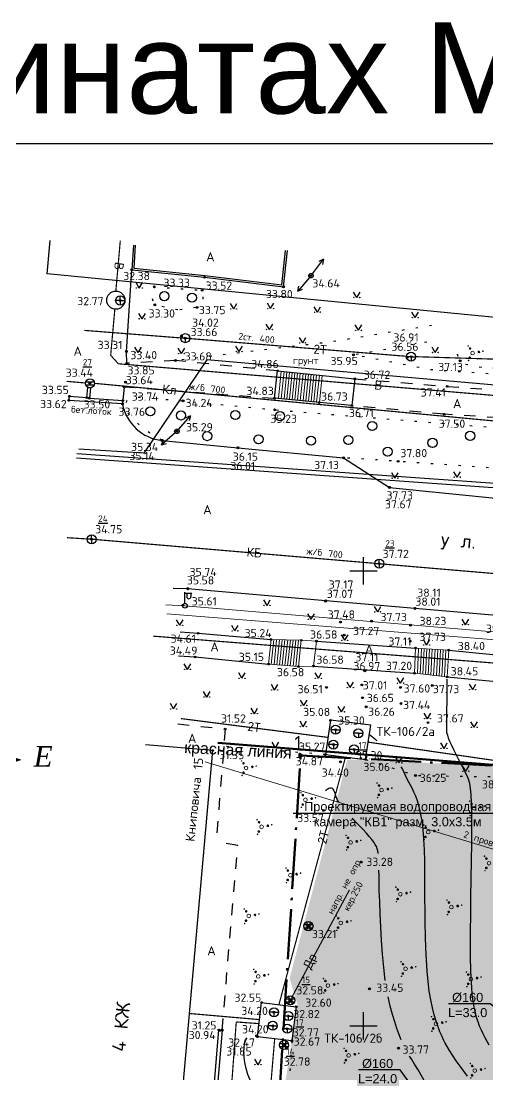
# Model space of a CAD drawing. Extents: x 8328 to 1441992, y -7354 to 642460.
# Drawn here: x 1441862.4 to 1441913.7, y 642344.6 to 642460.4 of the extents above; entities that cross this region are included whole.
import ezdxf
from ezdxf import colors
from ezdxf.entities.mleader import LeaderData, LeaderLine
from ezdxf.math import Vec2, Vec3

# ---------------------------------------------------------------- set-up
doc = ezdxf.new("R2010")
doc.units = 0
doc.header["$MEASUREMENT"] = 0
doc.header["$PDMODE"] = 32
doc.header["$PDSIZE"] = 0.2
for name, pattern in [('1220', [10, 8, -2]), ('ACAD_ISO10W100_LPSP', [15.5, 11, -2, 0.5, -2]), ('APC_PRICKAD', [3.05, 0.51, -2.54]), ('APC_STRECKAD', [5.08, 2.54, -2.54]), ('CONTI', [0])]:
    doc.linetypes.add(name, pattern=pattern)
for name, color, linetype, lineweight in [('01-границы участка', 220, 'Continuous', 50), ('01-Контур', 1, 'Continuous', 40), ('01-точки гр.уч', 220, 'Continuous', 50), ('10-Газон', 80, 'Continuous', 35), ('19-вода', 5, 'Continuous', 40), ('20-Лист', 7, 'Continuous', 25)]:
    doc.layers.add(name, color=color, linetype=linetype, lineweight=lineweight)
for name, color, linetype in [('GOR_BDEFAULT', 212, 'CONTI'), ('PI_OTD', 172, 'CONTI'), ('PI_STDEFAULT', 6, 'CONTI'), ('Колодцы', 7, 'Continuous'), ('Сетка', 7, 'Continuous')]:
    doc.layers.add(name, color=color, linetype=linetype)
doc.styles.add('2_0-Ариел', font='arial.ttf', dxfattribs={"height": 2})
doc.styles.add('3_0-Ариел', font='arial.ttf', dxfattribs={"height": 3})
doc.styles.get("Standard").update_dxf_attribs({"font": 'txt.shx'})
doc.styles.add('style2', font='timesi.ttf')
doc.linetypes.add('2801', pattern='A,2,[123,RUMB.shx,S=0.2,R=0,X=0,Y=0],2', length=4)
doc.linetypes.add('КЛ-6kB', pattern='A,8,-1,[131,ltypeshp.shx,S=0.75,R=90,X=0.75,Y=-0.75],0.25,[131,ltypeshp.shx,S=0.5625,R=90,X=1.57,Y=-0.56],-1,8,[131,ltypeshp.shx,S=0.5625,R=-90,X=-1.57,Y=0.56],0.25,[131,ltypeshp.shx,S=0.75,R=-90,X=-0.75,Y=0.75]', length=18.5)
doc.linetypes.add('Связь', pattern='A,4,-1,2,[133,ltypeshp.shx,S=0.125,R=0,X=-0.125,Y=0],2,-1', length=10)

# ---------------------------------------------------------------- blocks, each defined once
blk = doc.blocks.new('T8')
blk.add_lwpolyline([(0.43, -0.75), (0.43, 0.75), (-0.87, 0)], close=True)
blk.add_circle((0, 0), 0.0341)
blk = doc.blocks.new('*U36', base_point=(7071.31, 15083.418))
at = {"linetype": 'Continuous'}
for points in [[(7071.31, 15093.418), (7071.31, 15083.418), (7070.31, 15084.418)], [(7075.31, 15083.418), (7071.31, 15083.418), (7072.31, 15084.418)], [(7067.31, 15083.418), (7071.31, 15083.418), (7070.31, 15082.418)], [(7071.31, 15078.418), (7071.31, 15083.418), (7072.31, 15082.418)]]:
    blk.add_hatch(color=0, dxfattribs=at).paths.add_polyline_path(points)
at = {"color": 0, "linetype": 'Continuous'}
for points in [[(7071.31, 15093.418), (7071.31, 15083.418), (7070.31, 15084.418)], [(7075.31, 15083.418), (7071.31, 15083.418), (7072.31, 15084.418)], [(7067.31, 15083.418), (7071.31, 15083.418), (7070.31, 15082.418)], [(7071.31, 15078.418), (7071.31, 15083.418), (7072.31, 15082.418)]]:
    blk.add_lwpolyline(points, close=True, dxfattribs=at)
for points in [[(7071.31, 15093.418), (7072.31, 15084.418)], [(7067.31, 15083.418), (7070.31, 15084.418)], [(7075.31, 15083.418), (7072.31, 15082.418)], [(7071.31, 15078.418), (7070.31, 15082.418)]]:
    blk.add_lwpolyline(points, dxfattribs=at)
at = {"color": 0, "linetype": 'Continuous', "style": 'style2'}
for s, p in [('N', (7070.733, 15094.202)), ('E', (7076.311, 15082.926)), ('W', (7064.917, 15082.607)), ('S', (7070.614, 15076.323))]:
    blk.add_text(s, height=1.5, dxfattribs=at).set_placement(p)
blk = doc.blocks.new('HAV_1')
for q in [(-0.5, 0), (0.5, 0)]:
    blk.add_line((0, 0), q)
blk.add_circle((0.001846, 0.00381), 0.496193)
blk = doc.blocks.new('A$C117D4507')
at = {"color": 7}
blk.add_lwpolyline([(0, 0), (0.001846, -0.492383)], dxfattribs=at)
at = {"layer": 'Колодцы', "color": 7}
blk.add_blockref('HAV_1', (0, 0), dxfattribs=at)
blk = doc.blocks.new('HAB_1')
for q in [(-0.5, 0), (0, 0.5), (0, -0.5), (0.5, 0)]:
    blk.add_line((0, 0), q)
blk.add_circle((0.001258, -0.002432), 0.502434)
blk = doc.blocks.new('A$C53CB0419')
at = {"lineweight": 9}
for centre, radius in [((-0.49, 0.77), 0.03), ((-0.49, 0.78), 0.0248), ((-0.49, 0.78), 0.0194), ((-0.5, 0.79), 0.0145), ((-0.5, 0.79), 0.00807), ((-0.28, 0.5), 0.0852), ((-0.28, 0.51), 0.0751), ((-0.28, 0.52), 0.0662), ((-0.29, 0.53), 0.0572), ((-0.29, 0.54), 0.0483), ((-0.29, 0.55), 0.0387), ((-0.29, 0.56), 0.0288), ((-0.29, 0.56), 0.0218), ((-0.3, 0.57), 0.0134), ((0, 0), 0.202), ((0.69, 0.11), 0.0918), ((0.68, 0.12), 0.0829), ((0.68, 0.13), 0.0756), ((0.68, 0.14), 0.0669), ((0.68, 0.15), 0.058), ((0.67, 0.16), 0.0489), ((0.67, 0.16), 0.0401), ((0.67, 0.17), 0.0314), ((0.67, 0.18), 0.0246), ((0.67, 0.19), 0.0173), ((0.66, 0.19), 0.0107), ((1.12, 0.22), 0.0329), ((1.12, 0.22), 0.0269), ((1.13, 0.23), 0.0199), ((1.13, 0.23), 0.0139), ((1.14, 0.23), 0.00789), ((-0.44, -0.82), 0.0296), ((-0.44, -0.82), 0.0228), ((-0.45, -0.83), 0.0172), ((-0.45, -0.83), 0.0122), ((-0.46, -0.84), 0.00717), ((-0.3, -0.53), 0.0949), ((-0.3, -0.52), 0.0842), ((-0.3, -0.51), 0.0745), ((-0.3, -0.5), 0.0645), ((-0.3, -0.49), 0.0548), ((-0.3, -0.48), 0.0452), ((-0.29, -0.47), 0.0377), ((-0.29, -0.47), 0.0294), ((-0.3, -0.46), 0.0222), ((-0.3, -0.45), 0.0145)]:
    blk.add_circle(centre, radius, dxfattribs=at)
blk = doc.blocks.new('DEREVO')
blk.add_lwpolyline([(0.033331, -0.499995, -0.033296), (0.033331, -0.499995, -0.033296), (-0.033333, -0.499995)], format="xyb")
blk.add_circle((0, 0), 0.501105)
blk = doc.blocks.new('HAL_1')
for p, q in [((-0.48, 0.159999), (0.48, 0.159999)), ((-0.47, -0.179999), (0.469999, -0.179999))]:
    blk.add_line(p, q)
blk.add_circle((0.000926, -0.003531), 0.503532)
blk = doc.blocks.new('A$C18BB02A3')
for q in [(-0.36, 0.6), (0.36, 0.6)]:
    blk.add_line((0, 0), q)
for centre, major_axis, start_param, end_param in [((-0.32, 0), (-0.0136, 0.0136), 3.926991, 10.210176), ((-0.32, 0), (-0.0109, 0.0109), 3.926991, 10.210176), ((-0.31, 0), (-0.00774, 0.00774), 3.926991, 10.210176), ((-0.31, 0), (0.00448, 0.00448), 5.497787, 11.780972), ((0.32, 0), (-0.0153, 0.0153), 3.926991, 10.210176), ((0.32, 0), (-0.0117, 0.0117), 3.926991, 10.210176), ((0.31, 0), (-0.00797, 0.00797), 3.926991, 10.210176), ((0.31, 0), (0.00424, 0.00424), 5.497787, 11.780972)]:
    blk.add_ellipse(centre, major_axis=major_axis, ratio=1, start_param=start_param, end_param=end_param)
blk = doc.blocks.new('BL_33')
at = {"color": 0}
for p, q in [((0, 0.25), (0, 1.5)), ((0, 1.4), (0.75, 1.4)), ((0.2, 1.4), (0.2, 1)), ((0.65, 1.4), (0.65, 1))]:
    blk.add_line(p, q, dxfattribs=at)
for radius in [0.25, 0]:
    blk.add_circle((0, 0), radius, dxfattribs=at)
blk.add_arc((0.425, 1), 0.225, 180, 0, dxfattribs=at)
blk = doc.blocks.new('A$C6E254661')
at = {"linetype": 'Continuous'}
for p, q in [((-0.22, -0.12), (-1.99, -1.05)), ((-1.99, -1.05), (-1.67, -0.59)), ((-1.99, -1.05), (-1.43, -1.04))]:
    blk.add_line(p, q, dxfattribs=at)
blk = doc.blocks.new('A$C61A74157')
at = {"linetype": 'Continuous'}
for p, q in [((0.22, 0.11), (2.01, 1.02)), ((2.01, 1.02), (1.45, 1.01)), ((2.01, 1.02), (1.67, 0.57))]:
    blk.add_line(p, q, dxfattribs=at)
blk = doc.blocks.new('A$C6717580C')
at = {"color": 7}
for p, q in [((-0.480926, 0.16353), (0.479074, 0.16353)), ((-0.176468, 0.470926), (-0.176468, -0.469073)), ((0.16353, 0.480926), (0.16353, -0.479074)), ((-0.470926, -0.176468), (0.469073, -0.176468))]:
    blk.add_line(p, q, dxfattribs=at)
blk.add_circle((0, 0), 0.503532, dxfattribs=at)
blk = doc.blocks.new('BL_333')
at = {"color": 0}
for p, q in [((0, -1.5), (0, 1.5)), ((-1.5, 0), (1.5, 0))]:
    blk.add_line(p, q, dxfattribs=at)
blk = doc.blocks.new('_None')

msp = doc.modelspace()

# ---------------------------------------------------------------- hatches: boundary and pattern name
at = {"layer": '10-Газон', "linetype": 'Continuous', "lineweight": 15}
h = msp.add_hatch(dxfattribs=at)
h.set_pattern_fill('GOST_GLASS', color=256, scale=0.1, style=0)
h.set_pattern_definition([(45, (0, 0), (0.84852813742, -1e-16), [0.5, -0.7]), (45, (0.21213, 0), (0.84852813742, -1e-16), [0.2, -1]), (45, (0, 0.21213), (0.84852813742, -1e-16), [0.2, -1])])
h.paths.add_polyline_path([(1441936.03, 642334.74), (1441926.38, 642224.16), (1441924.79, 642224.3), (1441924.96, 642226.21), (1441909.02, 642227.6), (1441909.13, 642228.9), (1441902.16, 642229.51), (1441899.23, 642227.7), (1441905.26, 642222.45), (1441912.69, 642216.35), (1441947.9, 642215.86), (1441947.42, 642256.42), (1441949.22, 642283.98), (1441952.25, 642307.83), (1441956.59, 642342.56), (1441956.92, 642350.94), (1441956.55, 642357.05), (1441953.47, 642359.56), (1441934.16, 642360.19), (1441934.29, 642372.41), (1441935.25, 642373.18), (1441935.3, 642377.31), (1441930.54, 642377.2), (1441914.86, 642378.58), (1441898.22, 642379.28), (1441891.89, 642355.24), (1441892.76, 642352.36), (1441892.08, 642348.15), (1441890.46, 642337.41), (1441894.12, 642339.9), (1441916.33, 642334.45), (1441916.38, 642335.05), (1441934.31, 642333.49), (1441934.44, 642334.88)])

# ---------------------------------------------------------------- linework, layer by layer
at = {"color": 1, "linetype": 'КЛ-6kB', "lineweight": 30, "ltscale": 0.4}
for points in [[(1441966.8, 642431.62), (1441966.53, 642428.74), (1441959.86, 642423.89), (1441932.16, 642426.15), (1441865.27, 642432.65), (1441865.6, 642436.32)], [(1441968.81, 642431.75), (1441968.48, 642428.37), (1441962.66, 642423.32), (1441960.74, 642416.35), (1441882.79, 642423.19), (1441875.87, 642412.95), (1441868.73, 642413.4)], [(1441990.38, 642407.72), (1441973.69, 642409.06), (1441971.96, 642406.98), (1441969.32, 642405.21), (1441868.49, 642412.39)], [(1441990.42, 642408.22), (1441973.47, 642409.57), (1441971.63, 642407.35), (1441969.18, 642405.72), (1441868.52, 642412.89)]]:
    msp.add_lwpolyline(points, dxfattribs=at)
at = {"color": 92, "linetype": '1220', "ltscale": 0.5, "const_width": 0.13}
for points, elevation in [([(1441872.8, 642430.76), (1441873.29, 642436.31)], 32.77), ([(1441872.69, 642428.77), (1441872.23, 642423.7)], 32.77), ([(1441964.14, 642415.01), (1441960.29, 642415.42), (1441873.08, 642422.77), (1441872.23, 642423.7)], 44.15), ([(1441956.07, 642386.59), (1441876.9, 642392.84)], 43.95)]:
    msp.add_lwpolyline(points, dxfattribs=dict(at, elevation=elevation))
at = {"color": 7, "linetype": 'Continuous'}
for points in [[(1441874.73, 642435.82), (1441874.55, 642433.1), (1441882.54, 642432.27), (1441891.23, 642431.22), (1441891.65, 642435.21)], [(1441879.88, 642393.3), (1441881.85, 642393.15), (1441889.85, 642392.47)], [(1441879.68, 642390.69), (1441881.53, 642390.55), (1441889.56, 642389.77)], [(1441877.65, 642314.56), (1441883.44, 642380.26), (1441876.04, 642380.88)]]:
    msp.add_lwpolyline(points, dxfattribs=at)
at = {"color": 7, "linetype": '2801', "ltscale": 0.5}
msp.add_lwpolyline([(1441874.93, 642435.81), (1441874.76, 642433.28), (1441882.56, 642432.47), (1441891.05, 642431.44), (1441891.45, 642435.23)], dxfattribs=at)
at = {"color": 7, "linetype": 'Continuous'}
for points, elevation in [([(1441873.96, 642424.12), (1441874.55, 642433.1)], 33.31), ([(1441898.73, 642418.17), (1441895.16, 642418.52), (1441890.23, 642418.98), (1441890.58, 642421.98), (1441899.05, 642421.12), (1441898.73, 642418.17)], 36.71), ([(1441873.53, 642418.36), (1441867.64, 642418.75), (1441867.7, 642419.2), (1441869.62, 642419.05), (1441869.71, 642420.18), (1441870.01, 642420.12), (1441869.92, 642418.98), (1441873.56, 642418.72)], 33.64), ([(1441894.84, 642392.29), (1441905.72, 642391.53)], 36.58), ([(1441909.37, 642391.3), (1441921.28, 642390.13)], 38.4), ([(1441894.52, 642389.55), (1441905.62, 642388.76)], 36.58), ([(1441909.21, 642388.35), (1441921.11, 642387.22)], 38.45), ([(1441896.4, 642383.59), (1441895.84, 642379.82), (1441900.24, 642379.3), (1441900.8, 642383.07), (1441896.4, 642383.59)], 4.23), ([(1441888.36, 642348.82), (1441888.82, 642352.57), (1441892.62, 642352.12), (1441892.14, 642348.36), (1441888.36, 642348.82)], 1.62), ([(1441880.6, 642308.13), (1441881.92, 642322.93), (1441883.06, 642336.7), (1441884.12, 642349.56), (1441884.48, 642349.54), (1441883.38, 642336.59), (1441882.26, 642323.2), (1441880.95, 642307.93)], -0.24)]:
    msp.add_lwpolyline(points, dxfattribs=dict(at, elevation=elevation))
at = {"color": 7, "linetype": 'APC_PRICKAD', "ltscale": 0.5, "flags": 128}
for points in [[(1441879.62, 642428.68), (1441877.07, 642429.24), (1441876.74, 642430.12), (1441877.03, 642431.23), (1441882.27, 642430.85), (1441882.37, 642429.83), (1441881.75, 642428.97), (1441879.62, 642428.68)], [(1441907.5, 642426.98), (1441896.63, 642425.19), (1441879.36, 642423.13)]]:
    msp.add_lwpolyline(points, dxfattribs=at)
at = {"color": 7, "linetype": '1220', "ltscale": 0.5, "const_width": 0.13}
for points, elevation in [([(1441879.94, 642425.61), (1441869.33, 642426.44)], 34.02), ([(1441904.74, 642423.59), (1441880.93, 642425.54)], 36.91), ([(1441935.44, 642422.62), (1441905.74, 642423.55)], 41.44), ([(1441896.12, 642381.71), (1441879.97, 642383.78)], 4.23), ([(1441900.52, 642381.19), (1441975.99, 642370.25)], 4.23), ([(1441890.72, 642352.35), (1441898.04, 642379.56)], 1.62), ([(1441888.59, 642350.7), (1441880.9, 642351.37)], 1.62), ([(1441890.25, 642348.59), (1441885.26, 642289.23)], 1.62)]:
    msp.add_lwpolyline(points, dxfattribs=dict(at, elevation=elevation))
at = {"color": 7, "linetype": 'APC_PRICKAD', "ltscale": 0.5, "flags": 128}
for points, elevation in [([(1441966.42, 642415.12), (1441963.86, 642416.43), (1441956.48, 642418.08), (1441935.57, 642420.16), (1441920.62, 642421.19), (1441907.39, 642422.11), (1441898.92, 642423.76), (1441908, 642425.38)], 43.36), ([(1441895.84, 642379.82), (1441884.67, 642380.73)], 4.23), ([(1441900.24, 642379.3), (1441905.73, 642377.52), (1441914.4, 642377.4), (1441921.94, 642375.32), (1441929.29, 642376.31)], 4.21)]:
    msp.add_lwpolyline(points, dxfattribs=dict(at, elevation=elevation))
for points in [[(1441916.25, 642424.91), (1441916.63, 642424.35, -0.391591), (1441916.32, 642422.53, -0.134562), (1441915.91, 642422.36, -0.098371), (1441911.2, 642422.71, -0.166717), (1441910.63, 642423.1, -0.37827), (1441910.78, 642424.95, -0.402031)], [(1441877.89, 642414.36, -0.111769), (1441873.92, 642417.6, -0.220745), (1441873.84, 642417.92), (1441874, 642418.7), (1441875.08, 642419.13), (1441880.19, 642418.69), (1441890.25, 642417.71), (1441929.89, 642414.53), (1441937.62, 642413.67), (1441960.95, 642411.38), (1441960.89, 642407.52), (1441945.08, 642408.37), (1441930.83, 642410.11), (1441903.82, 642412.05), (1441897.82, 642412.44)], [(1441892.14, 642348.36, 0.052302), (1441892.37, 642333.77, -0.017771), (1441894.08, 642324.3), (1441894.15, 642322.89), (1441895.31, 642318.62, -0.052183), (1441897.18, 642307.03, -0.020203), (1441897.29, 642300.27, 0.077043), (1441897.96, 642295.13, -0.101526), (1441898.4, 642289.65, 0.021404), (1441898.06, 642285.36, -0.156696), (1441897.33, 642283.34, -0.288598), (1441895.95, 642282.83, -0.02814), (1441888.75, 642284.81, 0.592848), (1441887.25, 642283.42, 0.007781), (1441889.59, 642274.7, 0.192896), (1441893.22, 642270, -0.14537), (1441901.2, 642261.45, -0.128252), (1441901.98, 642257.73, -0.183959), (1441899.07, 642251.06, -0.303426), (1441897.24, 642250.68, 0.019252), (1441893.42, 642252.05, 0.387065), (1441891.29, 642251.07, 0.229043), (1441891.68, 642243.2, -0.120758), (1441893.56, 642236.16)]]:
    msp.add_lwpolyline(points, format="xyb", dxfattribs=at)
at = {"color": 7, "linetype": 'APC_STRECKAD', "ltscale": 0.5}
for points, elevation in [([(1441890.58, 642421.98), (1441879.36, 642423.13), (1441874.01, 642422.82), (1441873.96, 642424.12)], 34.86), ([(1441899.05, 642421.12), (1441909.22, 642420.29), (1441920.2, 642419.46)], 36.72), ([(1441873.71, 642420.25), (1441890.23, 642418.98)], 33.64), ([(1441919.94, 642416.52), (1441908.87, 642417.22), (1441898.73, 642418.17)], 38.6), ([(1441884.48, 642349.54), (1441886.19, 642369.84), (1441883.82, 642370.23)], -0.24)]:
    msp.add_lwpolyline(points, dxfattribs=dict(at, elevation=elevation))
at = {"color": 7, "linetype": 'Continuous', "lineweight": 9}
for points, elevation in [([(1441890.68, 642418.97), (1441890.98, 642421.94)], 36.71), ([(1441890.98, 642418.94), (1441891.28, 642421.91)], 36.71), ([(1441891.28, 642418.91), (1441891.58, 642421.88)], 36.71), ([(1441891.58, 642418.88), (1441891.88, 642421.85)], 36.71), ([(1441891.88, 642418.85), (1441892.18, 642421.82)], 36.71), ([(1441892.18, 642418.82), (1441892.48, 642421.79)], 36.71), ([(1441892.47, 642418.79), (1441892.77, 642421.76)], 36.71), ([(1441892.77, 642418.76), (1441893.07, 642421.73)], 36.71), ([(1441893.07, 642418.73), (1441893.37, 642421.7)], 36.71), ([(1441893.37, 642418.7), (1441893.67, 642421.67)], 36.71), ([(1441893.67, 642418.67), (1441893.97, 642421.64)], 36.71), ([(1441893.97, 642418.64), (1441894.27, 642421.61)], 36.71), ([(1441894.26, 642418.61), (1441894.57, 642421.58)], 36.71), ([(1441894.56, 642418.58), (1441894.86, 642421.55)], 36.71), ([(1441894.86, 642418.55), (1441895.16, 642421.51)], 36.71), ([(1441895.16, 642418.52), (1441895.46, 642421.48)], 36.71), ([(1441894.52, 642389.55), (1441894.84, 642392.29), (1441893.18, 642392.38), (1441889.85, 642392.47), (1441889.59, 642389.77), (1441892.87, 642389.49), (1441894.52, 642389.55)], 36.58), ([(1441889.88, 642389.74), (1441890.17, 642392.46)], 36.58), ([(1441890.18, 642389.72), (1441890.47, 642392.45)], 36.58), ([(1441890.48, 642389.69), (1441890.77, 642392.45)], 36.58), ([(1441890.78, 642389.67), (1441891.07, 642392.44)], 36.58), ([(1441891.08, 642389.64), (1441891.37, 642392.43)], 36.58), ([(1441891.37, 642389.62), (1441891.68, 642392.42)], 36.58), ([(1441891.67, 642389.59), (1441891.98, 642392.41)], 36.58), ([(1441891.97, 642389.57), (1441892.28, 642392.4)], 36.58), ([(1441892.27, 642389.54), (1441892.58, 642392.4)], 36.58), ([(1441892.57, 642389.52), (1441892.88, 642392.39)], 36.58), ([(1441892.87, 642389.49), (1441893.18, 642392.38)], 36.58), ([(1441905.72, 642391.53), (1441905.62, 642388.76), (1441909.21, 642388.35), (1441909.37, 642391.3), (1441905.72, 642391.53)], 36.58), ([(1441906.07, 642391.48), (1441905.93, 642388.73)], 36.58), ([(1441906.37, 642391.46), (1441906.22, 642388.69)], 36.58), ([(1441906.67, 642391.45), (1441906.52, 642388.66)], 36.58), ([(1441906.97, 642391.43), (1441906.82, 642388.62)], 36.58), ([(1441907.27, 642391.41), (1441907.12, 642388.59)], 36.58), ([(1441907.57, 642391.4), (1441907.42, 642388.55)], 36.58), ([(1441907.87, 642391.38), (1441907.72, 642388.52)], 36.58), ([(1441908.17, 642391.36), (1441908.02, 642388.49)], 36.58), ([(1441908.47, 642391.35), (1441908.31, 642388.45)], 36.58), ([(1441908.77, 642391.33), (1441908.61, 642388.42)], 36.58), ([(1441909.07, 642391.32), (1441908.91, 642388.38)], 36.58), ([(1441909.37, 642391.3), (1441909.21, 642388.35)], 36.58)]:
    msp.add_lwpolyline(points, dxfattribs=dict(at, elevation=elevation))
at = {"color": 32, "linetype": '1220', "ltscale": 0.5, "const_width": 0.13}
for points, elevation in [([(1441869.45, 642420.66), (1441867.4, 642420.84)], 33.44), ([(1441869.64, 642403.52), (1441867.43, 642403.66)], 12.56), ([(1441978.48, 642394.26), (1441902.25, 642400.75)], 44.48)]:
    msp.add_lwpolyline(points, dxfattribs=dict(at, elevation=elevation))
for points in [[(1441937.19, 642414.34), (1441870.45, 642420.62)], [(1441901.25, 642400.84), (1441870.64, 642403.45)]]:
    msp.add_lwpolyline(points, dxfattribs=at)
at = {"color": 7, "linetype": 'Continuous', "elevation": 33.64}
msp.add_lwpolyline([(1441873.71, 642420.25), (1441873.53, 642418.36, 0.331496), (1441877.9, 642414.34), (1441886.19, 642413.52), (1441897.82, 642412.44), (1441902.87, 642409.17), (1441915.25, 642407.94), (1441930.16, 642406.63), (1441945.95, 642405.18), (1441959.5, 642404.01, 0.097244), (1441964.4, 642404.54, 0.158387), (1441969.29, 642408, 0.052599), (1441971.35, 642411.47, 1.712586)], format="xyb", dxfattribs=at)
at = {"color": 7, "linetype": 'Continuous'}
msp.add_lwpolyline([(1441879.08, 642398.12), (1441880.69, 642398.09), (1441895.87, 642396.74), (1441905.67, 642395.9), (1441920.56, 642394.65), (1441931.6, 642393.69), (1441956.4, 642391.41, -0.281657), (1441959.87, 642388.28, -0.002304), (1441961.11, 642381.59, -7.14735)], format="xyb", dxfattribs=at)
at = {"color": 8, "linetype": 'Continuous', "lineweight": 9}
for points in [[(1441951.29, 642389.78), (1441916.85, 642393.1), (1441880.39, 642396.18), (1441878.28, 642396.27)], [(1441984.58, 642348.11), (1441882.61, 642379.02)]]:
    msp.add_lwpolyline(points, dxfattribs=at)
at = {"color": 7, "linetype": 'Связь', "lineweight": 13, "elevation": 13.74, "flags": 128}
msp.add_lwpolyline([(1441972.34, 642385.54), (1441916.84, 642392.24), (1441878.41, 642395.3)], dxfattribs=at)
at = {"color": 7, "linetype": 'APC_STRECKAD', "ltscale": 0.5}
msp.add_lwpolyline([(1441879.61, 642383.2), (1441884.82, 642382.63), (1441883.82, 642370.23)], dxfattribs=at)
at = {"color": 32, "linetype": '1220', "lineweight": 9, "ltscale": 0.5, "const_width": 0.13, "elevation": 1.73}
msp.add_lwpolyline([(1441892.2, 642353.27), (1441898.47, 642364.96)], dxfattribs=at)
at = {"color": 7, "linetype": '1220', "ltscale": 0.5}
msp.add_lwpolyline([(1441875.31, 642289.21, 0.13, 0.13, 0), (1441881.51, 642288.68, 0.13, 0.13, 0), (1441886.03, 642350.44, 0, 0, 0)], format="xyseb", dxfattribs=at)
at = {"color": 7, "linetype": '1220', "ltscale": 0.5, "const_width": 0.13}
msp.add_lwpolyline([(1441886.03, 642350.44), (1441888.54, 642350.26)], dxfattribs=at)
at = {"color": 7}
for centre in [(1441894.24, 642432.45, 34.64), (1441879.51, 642415.35, 35.29)]:
    msp.add_circle(centre, 0.25, dxfattribs=at)
at = {"color": 7, "linetype": 'Continuous'}
msp.add_circle((1441872.8, 642429.76), 1, dxfattribs=at)
at = {"layer": '01-границы участка', "linetype": 'ACAD_ISO10W100_LPSP', "ltscale": 0.5}
msp.add_lwpolyline([(1441884.95, 642249.06), (1441893.1, 642379.74), (1441935.45, 642377.45), (1441934.9, 642361.01), (1441953.82, 642360.76), (1441956.79, 642356.94), (1441957.34, 642350.94), (1441956.77, 642342.56)], dxfattribs=at)
at = {"layer": '01-Контур', "lineweight": 50}
msp.add_line((1441884, 642381.1), (1441962, 642374.9), dxfattribs=at)
at = {"layer": '20-Лист', "color": 1, "lineweight": 30}
msp.add_line((1441775.48, 642446.99), (1441967.41, 642446.99), dxfattribs=at)
at = {"layer": 'GOR_BDEFAULT', "color": 212}
for points in [[(1441913.83, 642347.88, 7.15), (1441913.59, 642348.29, 7.15), (1441913.37, 642348.7, 7.15), (1441913.16, 642349.12, 7.15), (1441912.96, 642349.55, 7.15), (1441912.77, 642349.98, 7.15), (1441912.61, 642350.45, 7.15), (1441912.44, 642350.95, 7.15), (1441912.3, 642351.49, 7.15), (1441912.17, 642352.08, 7.15), (1441912.06, 642352.73, 7.15), (1441911.97, 642353.45, 7.15), (1441911.9, 642354.26, 7.15), (1441911.84, 642355.19, 7.15), (1441911.81, 642356.24, 7.15), (1441911.78, 642357.45, 7.15), (1441911.78, 642358.84, 7.15), (1441911.78, 642360.43, 7.15), (1441911.79, 642362.22, 7.15), (1441911.82, 642364.15, 7.15), (1441911.85, 642366.16, 7.15), (1441911.88, 642368.15, 7.15), (1441911.9, 642370.05, 7.15), (1441911.91, 642371.79, 7.15), (1441911.91, 642373.28, 7.15), (1441911.88, 642374.47, 7.15), (1441911.84, 642375.4, 7.15), (1441911.78, 642376.11, 7.15), (1441911.68, 642376.66, 7.15), (1441911.55, 642377.11, 7.15), (1441911.4, 642377.49, 7.15), (1441911.2, 642377.89, 7.15), (1441910.97, 642378.33, 7.15), (1441910.73, 642378.81, 7.15), (1441910.46, 642379.31, 7.15), (1441910.19, 642379.83, 7.15), (1441909.94, 642380.33, 7.15), (1441909.7, 642380.81, 7.15), (1441909.51, 642381.26, 7.15), (1441909.36, 642381.62, 7.15), (1441909.26, 642381.94, 7.15), (1441909.17, 642382.23, 7.15), (1441909.19, 642388.12, 7.15)], [(1441901.53, 642381.33, 5.15), (1441901.45, 642381.38, 5.15), (1441901.37, 642381.44, 5.15), (1441901.23, 642381.56, 5.15), (1441900.68, 642382.01, 5.15)], [(1441911.43, 642344.49, 5.15), (1441910.75, 642345.42, 5.15), (1441910.21, 642346.18, 5.15), (1441909.79, 642346.8, 5.15), (1441909.46, 642347.3, 5.15), (1441909.19, 642347.73, 5.15), (1441908.98, 642348.1, 5.15), (1441908.8, 642348.49, 5.15), (1441908.61, 642348.9, 5.15), (1441908.41, 642349.36, 5.15), (1441908.21, 642349.9, 5.15), (1441908.01, 642350.52, 5.15), (1441907.79, 642351.22, 5.15), (1441907.59, 642351.99, 5.15), (1441907.41, 642352.86, 5.15), (1441907.24, 642353.83, 5.15), (1441907.11, 642354.89, 5.15), (1441907, 642356.03, 5.15), (1441906.92, 642357.26, 5.15), (1441906.85, 642358.54, 5.15), (1441906.81, 642359.88, 5.15), (1441906.78, 642361.25, 5.15), (1441906.77, 642362.64, 5.15), (1441906.76, 642364.04, 5.15), (1441906.76, 642365.43, 5.15), (1441906.76, 642366.79, 5.15), (1441906.74, 642368.11, 5.15), (1441906.71, 642369.36, 5.15), (1441906.65, 642370.53, 5.15), (1441906.57, 642371.6, 5.15), (1441906.44, 642372.55, 5.15), (1441906.29, 642373.37, 5.15), (1441906.12, 642374.1, 5.15), (1441905.94, 642374.73, 5.15), (1441905.75, 642375.27, 5.15), (1441905.56, 642375.7, 5.15), (1441905.41, 642376.07, 5.15), (1441904.79, 642377.19, 5.15), (1441904.28, 642378.24, 5.15), (1441904.22, 642378.35, 5.15), (1441904.16, 642378.46, 5.15)], [(1441897.29, 642374.61, 3.15), (1441897.17, 642374.83, 3.15), (1441897.08, 642375.01, 3.15), (1441897.01, 642375.18, 3.15), (1441896.96, 642375.34, 3.15), (1441896.92, 642375.49, 3.15), (1441896.86, 642375.65, 3.15), (1441896.8, 642375.79, 3.15), (1441896.74, 642375.91, 3.15), (1441896.67, 642376.02, 3.15), (1441896.6, 642376.09, 3.15), (1441896.51, 642376.14, 3.15), (1441896.42, 642376.15, 3.15), (1441896.32, 642376.13, 3.15), (1441896.21, 642376.09, 3.15), (1441896.11, 642376.04, 3.15), (1441896.01, 642375.98, 3.15), (1441895.92, 642375.9, 3.15), (1441895.85, 642375.85, 3.15)], [(1441901.62, 642368.94, 3.15), (1441901.62, 642368.96, 3.15), (1441901.62, 642368.98, 3.15), (1441901.58, 642369.24, 3.15), (1441901.52, 642369.48, 3.15), (1441901.44, 642369.71, 3.15), (1441901.31, 642369.95, 3.15), (1441901.15, 642370.2, 3.15), (1441900.92, 642370.49, 3.15), (1441900.65, 642370.83, 3.15), (1441900.33, 642371.18, 3.15), (1441899.97, 642371.58, 3.15), (1441899.58, 642371.99, 3.15), (1441899.17, 642372.41, 3.15), (1441898.78, 642372.84, 3.15)], [(1441902.41, 642355.01, 3.15), (1441902.24, 642356.41, 3.15), (1441902.1, 642357.89, 3.15), (1441901.99, 642359.4, 3.15), (1441901.9, 642360.89, 3.15), (1441901.84, 642362.33, 3.15), (1441901.79, 642363.67, 3.15), (1441901.75, 642364.85, 3.15), (1441901.73, 642365.75, 3.15), (1441901.72, 642366.51, 3.15), (1441901.7, 642367.14, 3.15)], [(1441904.15, 642348.48, 3.15), (1441904.06, 642348.67, 3.15), (1441903.89, 642349.14, 3.15), (1441903.68, 642349.74, 3.15), (1441903.45, 642350.44, 3.15), (1441903.2, 642351.25, 3.15), (1441902.96, 642352.18, 3.15), (1441902.73, 642353.22, 3.15)], [(1441887.6, 642343.98, 1.15), (1441887.32, 642344.67, 1.15), (1441887.11, 642345.33, 1.15), (1441886.97, 642345.97, 1.15), (1441886.89, 642346.57, 1.15), (1441886.87, 642347.11, 1.15), (1441886.89, 642347.6, 1.15), (1441886.95, 642348.02, 1.15), (1441887.05, 642348.35, 1.15), (1441887.13, 642348.54, 1.15), (1441887.24, 642348.69, 1.15)], [(1441911.05, 642335.74, 3.15), (1441910.75, 642336.34, 3.15), (1441910, 642337.77, 3.15), (1441909.23, 642339.26, 3.15), (1441908.46, 642340.71, 3.15), (1441907.74, 642342.08, 3.15), (1441907.08, 642343.29, 3.15), (1441906.49, 642344.33, 3.15), (1441906.02, 642345.17, 3.15), (1441905.63, 642345.82, 3.15), (1441905.32, 642346.32, 3.15), (1441905.07, 642346.69, 3.15)]]:
    msp.add_polyline3d(points, dxfattribs=at)
at = {"layer": 'PI_STDEFAULT', "color": 7}
for p in [(1441874.55, 642433.1, 32.38), (1441882.54, 642432.27, 33.52), (1441894.24, 642432.45, 34.64), (1441877.03, 642431.23, 33.33), (1441882.27, 642430.85, 33.65), (1441891.23, 642431.22, 33.8), (1441873.28, 642429.73, 32.77), (1441877.07, 642429.24, 33.3), (1441881.75, 642428.97, 33.75), (1441880.01, 642425.81, 33.66), (1441880.43, 642425.58, 34.02), (1441873.96, 642424.12, 33.31), (1441898.92, 642423.76, 35.95), (1441904.8, 642423.47, 36.56), (1441905.24, 642423.55, 36.91), (1441874.01, 642422.82, 33.4), (1441879.36, 642423.13, 33.68), (1441910.63, 642423.1, 37.13), (1441890.58, 642421.98, 34.86), (1441899.05, 642421.12, 36.72), (1441869.95, 642420.62, 33.44), (1441873.7, 642420.24, 33.85), (1441873.71, 642420.25, 33.64), (1441873.87, 642420.75, 33.65), (1441909.22, 642420.29, 37.41), (1441867.64, 642418.75, 33.62), (1441867.7, 642419.2, 33.55), (1441869.62, 642419.05, 33.5), (1441869.92, 642418.98, 33.49), (1441873.56, 642418.72, 33.74), (1441880.19, 642418.69, 34.24), (1441890.23, 642418.98, 34.83), (1441873.53, 642418.36, 33.76), (1441890.25, 642417.71, 35.23), (1441895.16, 642418.52, 36.73), (1441898.73, 642418.17, 36.71), (1441908.87, 642417.22, 37.5), (1441879.51, 642415.35, 35.29), (1441877.89, 642414.36, 35.34), (1441877.9, 642414.34, 35.14), (1441886.19, 642413.52, 36.01), (1441886.21, 642413.56, 36.15), (1441897.82, 642412.44, 37.13), (1441903.82, 642412.05, 37.8), (1441902.87, 642409.17, 37.67), (1441902.88, 642409.2, 37.73), (1441870.14, 642403.49, 12.56), (1441901.74, 642400.8, 15.53), (1441880.69, 642398.09, 35.58), (1441880.73, 642398.03, 35.74), (1441895.83, 642396.68, 37.17), (1441895.87, 642396.74, 37.07), (1441880.14, 642396.23, 35.61), (1441905.67, 642395.9, 38.01), (1441905.67, 642395.87, 38.11), (1441897.47, 642394.39, 15.29), (1441900.89, 642394.48, 15.54), (1441881.85, 642393.15, 34.61), (1441905.18, 642394.05, 16.04), (1441889.85, 642392.47, 35.24), (1441893.18, 642392.38, 36.55), (1441894.84, 642392.29, 36.58), (1441897.88, 642392.94, 15.08), (1441905.16, 642392.29, 15.54), (1441905.72, 642391.53, 37.11), (1441909.37, 642391.3, 38.4), (1441881.53, 642390.55, 34.49), (1441889.56, 642389.77, 35.15), (1441892.87, 642389.49, 36.58), (1441894.52, 642389.55, 36.58), (1441900.15, 642389.08, 14.78), (1441900.15, 642389.02, 14.92), (1441905.62, 642388.76, 37.2), (1441899.83, 642387.48, 14.82), (1441907.57, 642387.42), (1441909.21, 642388.35, 38.45), (1441895.95, 642387.21, 14.32), (1441904.09, 642387.21, 15.41), (1441899.91, 642386.07, 14.46), (1441900.32, 642385.07, 14.07), (1441904.13, 642385.44, 15.25), (1441896.4, 642383.59, 4.23), (1441907.1, 642383.34, 6.82), (1441884.82, 642382.63, 31.52), (1441896.95, 642382.56, 4.45), (1441896.71, 642380.93, 4.42), (1441898.98, 642380.39, 4.45), (1441883.44, 642380.26), (1441895.84, 642379.82, 4.02), (1441900.24, 642379.3, 4.21), (1441897.49, 642379.02, 3.55), (1441905.73, 642377.52, 5.4), (1441895.63, 642373.69, 2.72), (1441899.76, 642368.01, 2.43), (1441893.96, 642360.97, 2.36), (1441900.67, 642354.08, 2.6), (1441891.97, 642352.82, 1.73), (1441888.82, 642352.57, 1.7), (1441890.17, 642351.51, 3.35), (1441892.62, 642352.12, 1.75), (1441891.75, 642351.1, 1.97), (1441884.12, 642349.56, 0.4), (1441884.19, 642349.51, 0.09), (1441884.48, 642349.54, 0.43), (1441890.04, 642350.02, 3.35), (1441891.64, 642349.7, 1.92), (1441888.27, 642348.91, 1), (1441888.36, 642348.82, 1.62), (1441892.14, 642348.36, 1.82), (1441891.27, 642347.92, 1.93), (1441903.85, 642347.57, 2.92)]:
    msp.add_point(p, dxfattribs=at)

# ---------------------------------------------------------------- block references
at = {"color": 7, "linetype": 'Continuous'}
for name, p, rotation in [('A$C61A74157', (1441894.24, 642432.45, 34.64), 25.97645601121546), ('A$C6E254661', (1441894.24, 642432.45, 34.64), 21.72494560810967), ('A$C61A74157', (1441879.51, 642415.35, 35.29), 22.1671795368362), ('A$C6E254661', (1441879.51, 642415.35, 35.29), 13.54085053823994)]:
    msp.add_blockref(name, p, dxfattribs=dict(at, rotation=rotation))
for name, p in [('A$C18BB02A3', (1441875.38, 642431.09)), ('A$C18BB02A3', (1441899.28, 642430.05)), ('A$C18BB02A3', (1441885.75, 642428.8)), ('A$C18BB02A3', (1441889.81, 642428.84)), ('A$C18BB02A3', (1441875.68, 642427.71)), ('A$C18BB02A3', (1441894.94, 642428.44)), ('A$C18BB02A3', (1441905.7, 642427.84)), ('A$C18BB02A3', (1441889.68, 642426.54)), ('A$C18BB02A3', (1441899.47, 642426.45)), ('A$C117D4507', (1441880.43, 642425.58, 34.02)), ('A$C18BB02A3', (1441893.33, 642425.07)), ('A$C18BB02A3', (1441875.26, 642424.01)), ('A$C18BB02A3', (1441880.02, 642423.89)), ('A$C18BB02A3', (1441886.35, 642424.11)), ('A$C18BB02A3', (1441907.9, 642424.01)), ('A$C53CB0419', (1441912, 642423.95)), ('A$C117D4507', (1441905.24, 642423.55, 36.91)), ('A$C18BB02A3', (1441903.47, 642410.2)), ('A$C18BB02A3', (1441910.31, 642410.31)), ('A$C18BB02A3', (1441889.41, 642396.22)), ('A$C18BB02A3', (1441901.57, 642395.51)), ('A$C18BB02A3', (1441879.82, 642394.03)), ('A$C18BB02A3', (1441894.27, 642394.7)), ('A$C18BB02A3', (1441911.21, 642394.1)), ('A$C18BB02A3', (1441885.89, 642393.42)), ('A$C18BB02A3', (1441897.95, 642392.38)), ('A$C18BB02A3', (1441906.95, 642391.86)), ('A$C18BB02A3', (1441880.68, 642389.19)), ('A$C18BB02A3', (1441886.66, 642388.21)), ('A$C18BB02A3', (1441895.05, 642388.21)), ('A$C18BB02A3', (1441890.25, 642386.91)), ('A$C18BB02A3', (1441898.56, 642387.18)), ('A$C18BB02A3', (1441904.08, 642387.67)), ('A$C18BB02A3', (1441912.01, 642386.96)), ('A$C18BB02A3', (1441882.8, 642386.15)), ('A$C18BB02A3', (1441879.15, 642384.84)), ('A$C18BB02A3', (1441893.45, 642385.22)), ('A$C18BB02A3', (1441897.6, 642384.52)), ('A$C18BB02A3', (1441888.02, 642384.32)), ('A$C18BB02A3', (1441907.05, 642383.77)), ('A$C18BB02A3', (1441893.4, 642382.89)), ('A$C117D4507', (1441896.94, 642382.56, 4.45)), ('A$C18BB02A3', (1441912.18, 642382.83)), ('A$C117D4507', (1441899.45, 642382.16, 4.45)), ('A$C18BB02A3', (1441890.35, 642380.58)), ('A$C117D4507', (1441896.71, 642380.92, 4.42)), ('A$C117D4507', (1441898.98, 642380.39, 4.45)), ('A$C18BB02A3', (1441908.86, 642380.5)), ('A$C18BB02A3', (1441903.91, 642378.92)), ('A$C53CB0419', (1441887.11, 642378.35)), ('A$C18BB02A3', (1441911.25, 642378)), ('A$C53CB0419', (1441902, 642375.92)), ('A$C53CB0419', (1441893.63, 642374.86)), ('A$C53CB0419', (1441912.17, 642373.93)), ('A$C53CB0419', (1441888.81, 642371.89)), ('A$C53CB0419', (1441907.12, 642371.3)), ('A$C53CB0419', (1441898.59, 642370.17)), ('A$C53CB0419', (1441913.8, 642367.89)), ('A$C53CB0419', (1441891.98, 642366.57)), ('A$C53CB0419', (1441904.06, 642364.48)), ('A$C53CB0419', (1441909.68, 642363.06)), ('A$C53CB0419', (1441887.4, 642362.09)), ('A$C53CB0419', (1441897.52, 642361.33)), ('A$C53CB0419', (1441888.44, 642355.44)), ('A$C53CB0419', (1441904.63, 642356.29)), ('A$C53CB0419', (1441896.1, 642354.44)), ('A$C53CB0419', (1441911.81, 642355.15)), ('A$C117D4507', (1441890.17, 642351.51, 3.35)), ('A$C117D4507', (1441891.75, 642351.09, 1.97)), ('A$C117D4507', (1441890.04, 642350.02, 3.35)), ('A$C53CB0419', (1441907.97, 642350.25)), ('A$C117D4507', (1441891.63, 642349.7, 1.92)), ('A$C53CB0419', (1441898.37, 642346.77)), ('A$C18BB02A3', (1441888.42, 642345.74)), ('A$C53CB0419', (1441912.24, 642345.1))]:
    msp.add_blockref(name, p, dxfattribs=at)
at = {"color": 7}
for name, p in [('DEREVO', (1441878.13, 642430.2)), ('DEREVO', (1441881.17, 642430.03)), ('DEREVO', (1441876.6, 642417.55)), ('DEREVO', (1441879.95, 642417.09)), ('DEREVO', (1441885.92, 642417.13)), ('DEREVO', (1441890.83, 642417.01)), ('DEREVO', (1441900.97, 642415.93)), ('DEREVO', (1441882.84, 642414.82)), ('DEREVO', (1441911.73, 642414.85)), ('DEREVO', (1441888.48, 642414.47)), ('DEREVO', (1441894.25, 642414.32)), ('DEREVO', (1441898.35, 642414.39)), ('DEREVO', (1441907.59, 642414.08)), ('DEREVO', (1441902.66, 642413.12)), ('BL_33', (1441880.39, 642396.18)), ('A$C6717580C', (1441893.96, 642360.97, 1.73)), ('A$C6717580C', (1441891.97, 642352.82, 1.73)), ('A$C6717580C', (1441891.27, 642347.92, 1.93))]:
    msp.add_blockref(name, p, dxfattribs=at)
at = {"color": 7, "linetype": 'Continuous', "xscale": 1.499999999958163, "yscale": 1.499999999958163, "zscale": 1.499999999958163}
msp.add_blockref('*U36', (1441856.27, 642379.24, -30.85), dxfattribs=at)
at = {"layer": '01-точки гр.уч', "extrusion": (0, 0, -1), "xscale": 0.25, "yscale": 0.25, "zscale": 0.25}
msp.add_blockref('T8', (-1441893.1, 642379.74), dxfattribs=at)
at = {"layer": 'Колодцы', "color": 7}
for name, p in [('HAB_1', (1441873.28, 642429.73, 32.77)), ('HAL_1', (1441869.95, 642420.62, 33.44)), ('HAB_1', (1441870.14, 642403.49, 12.56)), ('HAB_1', (1441901.74, 642400.8, 15.53))]:
    msp.add_blockref(name, p, dxfattribs=at)
at = {"layer": 'Сетка', "color": 92}
for p in [(1441900, 642400), (1441900, 642350)]:
    msp.add_blockref('BL_333', p, dxfattribs=at)

# ---------------------------------------------------------------- texts
at = {"color": 7}
for s, height, p in [('А', 1, (1441882.72, 642434.03)), ('А', 1, (1441868.14, 642423.66)), ('%%U27', 0.7, (1441869.17, 642422.59)), ('грунт', 0.8, (1441892.26, 642422.74)), ('А', 1, (1441909.84, 642417.89)), ('А', 1, (1441882.39, 642406.24)), ('%%U24', 0.7, (1441870.86, 642405.4)), ('%%U23', 0.7, (1441902.41, 642402.68)), ('А', 1, (1441883.18, 642391.16)), ('А', 1, (1441900.16, 642390.91)), ('ТК-106/2а', 1, (1441901.44, 642381.87)), ('А', 1, (1441880.72, 642381.11)), ('%%U17', 0.7, (1441899.47, 642380.48)), ('А', 1, (1441882.84, 642357.77)), ('%%U15', 0.7, (1441893.25, 642354.71)), ('%%U17', 0.7, (1441892.57, 642350.04)), ('ТК-106/2б', 1, (1441895.69, 642348.16)), ('%%U14', 0.7, (1441891.52, 642346.84))]:
    msp.add_text(s, height=height, dxfattribs=at).set_placement(p)
for s, height, rotation, p in [('В', 1, 261.8128, (1441872.72, 642434)), ('2ст. 400', 0.75, 353.8294, (1441886.23, 642425.44)), ('Кл', 1, 354.7394, (1441877.85, 642419.51)), ('ж/б 700', 0.75, 353.8294, (1441880.82, 642419.92)), ('В', 1, 353.7892, (1441901.16, 642419.97)), ('бет.лоток', 0.75, 356.4006, (1441867.86, 642417.41)), ('у л.  К н и п о в и ч а', 1.5, 354.7144, (1441908.47, 642402.79)), ('ж/б 700', 0.75, 353.8294, (1441893.72, 642401.82)), ('Книповича 15', 1, 83.9279, (1441881.44, 642370.22)), ('2 провода', 0.75, 342.3204, (1441910.94, 642370.75)), ('напр. не опр.', 0.75, 61.8998, (1441896.63, 642362.19)), ('кер.250', 0.75, 61.8998, (1441898.38, 642362.55)), ('Др', 1, 64.5815, (1441894.21, 642356.15)), ('4 КЖ', 1.5, 84.2232, (1441873.84, 642347.12))]:
    msp.add_text(s, height=height, rotation=rotation, dxfattribs=at).set_placement(p)
for s, rotation, p in [('2Т', 355.6767, (1441894.48, 642423.9)), ('КБ', 354.7787, (1441887.13, 642401.61)), ('2Т', 352.2695, (1441887.2, 642382.46)), ('2Т', 75.8105, (1441895.9, 642369.92))]:
    msp.add_text(s, height=1, rotation=rotation).set_placement(p)
at = {"layer": '01-Контур', "lineweight": 50, "style": '2_0-Ариел'}
msp.add_text('красная линия', height=1.25, rotation=356.9162, dxfattribs=at).set_placement((1441880.29, 642380.01))
at = {"layer": '01-точки гр.уч'}
msp.add_text('1', height=1.5, dxfattribs=at).set_placement((1441892.41, 642380.38))
at = {"layer": '20-Лист', "color": 1, "lineweight": 30, "style": '3_0-Ариел'}
msp.add_text('ПЗУ в координатах М 1:1000', height=10, dxfattribs=at).set_placement((1441778.32, 642450.28))
at = {"layer": 'PI_OTD', "color": 7}
for s, p in [('32.38', (1441873.61, 642431.96)), ('33.33', (1441878.03, 642431.22)), ('33.52', (1441882.66, 642430.91)), ('34.64', (1441894.39, 642431.16)), ('33.80', (1441889.29, 642429.99)), ('32.77', (1441868.56, 642429.21)), ('33.75', (1441881.92, 642428.22)), ('33.30', (1441876.4, 642427.85)), ('34.02', (1441881.18, 642426.84)), ('33.66', (1441881.01, 642425.81)), ('36.91', (1441903.3, 642425.21)), ('33.31', (1441870.8, 642424.39)), ('36.56', (1441903.08, 642424.19)), ('33.40', (1441874.39, 642423.27)), ('33.68', (1441880.36, 642423.13)), ('35.95', (1441896.39, 642422.63)), ('33.44', (1441867.29, 642421.34)), ('33.85', (1441874.08, 642421.6)), ('34.86', (1441887.67, 642422.3)), ('37.13', (1441908.22, 642421.97)), ('33.64', (1441873.89, 642420.52)), ('36.72', (1441900.04, 642421.11)), ('33.55', (1441864.67, 642419.45)), ('34.83', (1441887.15, 642419.34)), ('37.41', (1441906.3, 642419.17)), ('33.62', (1441864.48, 642417.89)), ('33.50', (1441869.26, 642417.86)), ('33.74', (1441874.55, 642418.72)), ('34.24', (1441880.46, 642418.02)), ('36.73', (1441895.35, 642418.72)), ('33.76', (1441873.09, 642417.05)), ('36.71', (1441898.41, 642416.92)), ('35.23', (1441889.78, 642416.28)), ('37.50', (1441908.27, 642415.74)), ('35.29', (1441880.51, 642415.35)), ('35.34', (1441874.47, 642413.18)), ('35.14', (1441874.29, 642412.18)), ('36.15', (1441885.65, 642412.12)), ('37.80', (1441904.06, 642412.5)), ('36.01', (1441885.38, 642411.09)), ('37.13', (1441894.59, 642411.2)), ('37.73', (1441902.54, 642407.85)), ('37.67', (1441902.37, 642406.88)), ('34.75', (1441870.53, 642404.14)), ('37.72', (1441902.11, 642401.43)), ('35.74', (1441880.9, 642399.44)), ('35.58', (1441880.6, 642398.52)), ('37.07', (1441895.98, 642397.04)), ('37.17', (1441896.19, 642398.06)), ('38.11', (1441905.92, 642397.16)), ('35.61', (1441881.13, 642396.22)), ('38.01', (1441905.71, 642396.18)), ('37.48', (1441896.08, 642394.77)), ('37.73', (1441901.88, 642394.49)), ('38.23', (1441906.17, 642394.06)), ('35.24', (1441886.95, 642392.72)), ('36.58', (1441894.14, 642392.57)), ('37.27', (1441898.87, 642392.96)), ('37.73', (1441906.16, 642392.31)), ('39.41', (1441913.46, 642393.2)), ('34.61', (1441878.82, 642392.11)), ('37.11', (1441902.75, 642391.8)), ('38.40', (1441910.37, 642391.3)), ('34.49', (1441878.73, 642390.8)), ('35.15', (1441886.31, 642390.11)), ('37.11', (1441899.12, 642390.07)), ('36.58', (1441894.84, 642389.8)), ('36.97', (1441898.9, 642389.09)), ('37.20', (1441902.48, 642389.13)), ('36.58', (1441890.5, 642388.43)), ('38.45', (1441909.59, 642388.53)), ('36.51', (1441892.77, 642386.56)), ('37.01', (1441899.93, 642386.99)), ('37.60', (1441904.42, 642386.64)), ('37.73', (1441907.63, 642386.57)), ('36.65', (1441900.37, 642385.6)), ('37.44', (1441904.36, 642384.83)), ('31.52', (1441884.36, 642383.34)), ('35.08', (1441893.38, 642384.06)), ('35.30', (1441897.23, 642383.12)), ('36.26', (1441900.52, 642384.09)), ('37.67', (1441908.09, 642383.35)), ('35.27', (1441892.92, 642380.25)), ('31.35', (1441884.16, 642379.32)), ('34.87', (1441892.56, 642378.64)), ('35.30', (1441899.17, 642379.3)), ('34.40', (1441895.42, 642377.4)), ('35.06', (1441900, 642378.02)), ('36.25', (1441906.19, 642376.82)), ('38.87', (1441913.02, 642376.1)), ('33.57', (1441892.73, 642372.41)), ('33.28', (1441900.32, 642367.59)), ('33.21', (1441894.34, 642359.65)), ('32.58', (1441892.63, 642353.47)), ('33.45', (1441901.41, 642353.75)), ('32.55', (1441885.84, 642352.66)), ('32.60', (1441893.61, 642352.12)), ('34.20', (1441886.58, 642351.21)), ('32.82', (1441892.29, 642350.86)), ('31.25', (1441881.13, 642349.62)), ('30.94', (1441880.8, 642348.55)), ('34.20', (1441886.66, 642349.19)), ('32.77', (1441892.23, 642348.85)), ('32.47', (1441885.15, 642347.73)), ('32.67', (1441892.34, 642347.84)), ('31.85', (1441884.93, 642346.75)), ('33.77', (1441904.3, 642346.96)), ('32.78', (1441891.24, 642345.64))]:
    msp.add_text(s, height=0.9, dxfattribs=at).set_placement(p)

# ---------------------------------------------------------------- leaders
at = {"layer": '19-вода', "lineweight": 30}
ml = msp.add_multileader_mtext('Standard', dxfattribs=at)
ml.set_content('Проектируемая водопроводная\\Pкамера "КВ1" разм. 3.0х3.5м', color=256, style='2_0-Ариел')
ml.set_leader_properties()
ml.set_arrow_properties(name='NONE')
ml.build(insert=Vec2(0, 0))
ml.multileader.update_dxf_attribs({"text_left_attachment_type": 6, "text_right_attachment_type": 6, "dogleg_length": 0.36, "arrow_head_size": 0.09})
ctx = ml.context
ctx.base_point, ctx.char_height, ctx.arrow_head_size, ctx.landing_gap_size, ctx.plane_origin = Vec3(1441893.54, 642373.34), 1, 0.09, 0.045, Vec3(1441931.62, 642383.48)
ctx.left_attachment, ctx.right_attachment, ctx.text_align_type = 6, 6, 1
notes = []
notes.append((ctx, [(0, (1, 1, 0), (1441914.35, 642373.34), (-1, 0), 0.36, [(0, [(1441917.12, 642371.01)], 0, [])])]))
ctx.mtext.insert, ctx.mtext.alignment, ctx.mtext.flow_direction = Vec3(1441903.77, 642374.61), 2, 5
ml = msp.add_multileader_mtext('Standard', dxfattribs=at)
ml.set_content('%%C160\\PL=33.0', color=256, style='2_0-Ариел')
ml.set_leader_properties()
ml.set_arrow_properties(name='NONE')
ml.build(insert=Vec2(0, 0))
ml.multileader.update_dxf_attribs({"text_left_attachment_type": 6, "text_right_attachment_type": 6, "dogleg_length": 0.36, "arrow_head_size": 0.09})
ctx = ml.context
ctx.base_point, ctx.char_height, ctx.arrow_head_size, ctx.landing_gap_size, ctx.plane_origin = Vec3(1441909.35, 642352.44), 1, 0.09, 0.045, Vec3(1441928.96, 642363.36)
ctx.left_attachment, ctx.right_attachment, ctx.text_align_type = 6, 6, 1
notes.append((ctx, [(0, (1, 1, 0), (1441913.94, 642352.44), (-1, 0), 0.36, [(0, [(1441914.96, 642351.66)], 0, [])])]))
ctx.mtext.insert, ctx.mtext.alignment, ctx.mtext.flow_direction = Vec3(1441911.46, 642353.64), 2, 5
ml = msp.add_multileader_mtext('Standard', dxfattribs=at)
ml.set_content('%%C160\\PL=24.0', color=256, style='2_0-Ариел')
ml.set_leader_properties()
ml.set_arrow_properties(name='NONE')
ml.build(insert=Vec2(0, 0))
ml.multileader.update_dxf_attribs({"text_left_attachment_type": 6, "text_right_attachment_type": 6, "dogleg_length": 0.36, "arrow_head_size": 0.09})
ctx = ml.context
ctx.base_point, ctx.char_height, ctx.arrow_head_size, ctx.landing_gap_size, ctx.plane_origin = Vec3(1441899.44, 642345.18), 1, 0.09, 0.045, Vec3(1441918.68, 642356.86)
ctx.left_attachment, ctx.right_attachment, ctx.text_align_type = 6, 6, 1
notes.append((ctx, [(0, (1, 1, 0), (1441904.04, 642345.18), (-1, 0), 0.36, [(0, [(1441913.59, 642331.98)], 0, [])])]))
ctx.mtext.insert, ctx.mtext.alignment, ctx.mtext.flow_direction = Vec3(1441901.56, 642346.38), 2, 5
for ctx, leaders in notes:
    for number, flags, end, landing, length, lines in leaders:
        leader = LeaderData()
        leader.index, (leader.has_last_leader_line, leader.has_dogleg_vector, leader.attachment_direction) = number, flags
        leader.last_leader_point, leader.dogleg_vector, leader.dogleg_length = Vec3(end), Vec3(landing), length
        for number, points, colour, breaks in lines:
            line = LeaderLine()
            line.index, line.vertices, line.color, line.breaks = number, Vec3.list(points), colors.encode_raw_color(colour), breaks
            leader.lines.append(line)
        ctx.leaders.append(leader)

doc.saveas('drawing.dxf')
